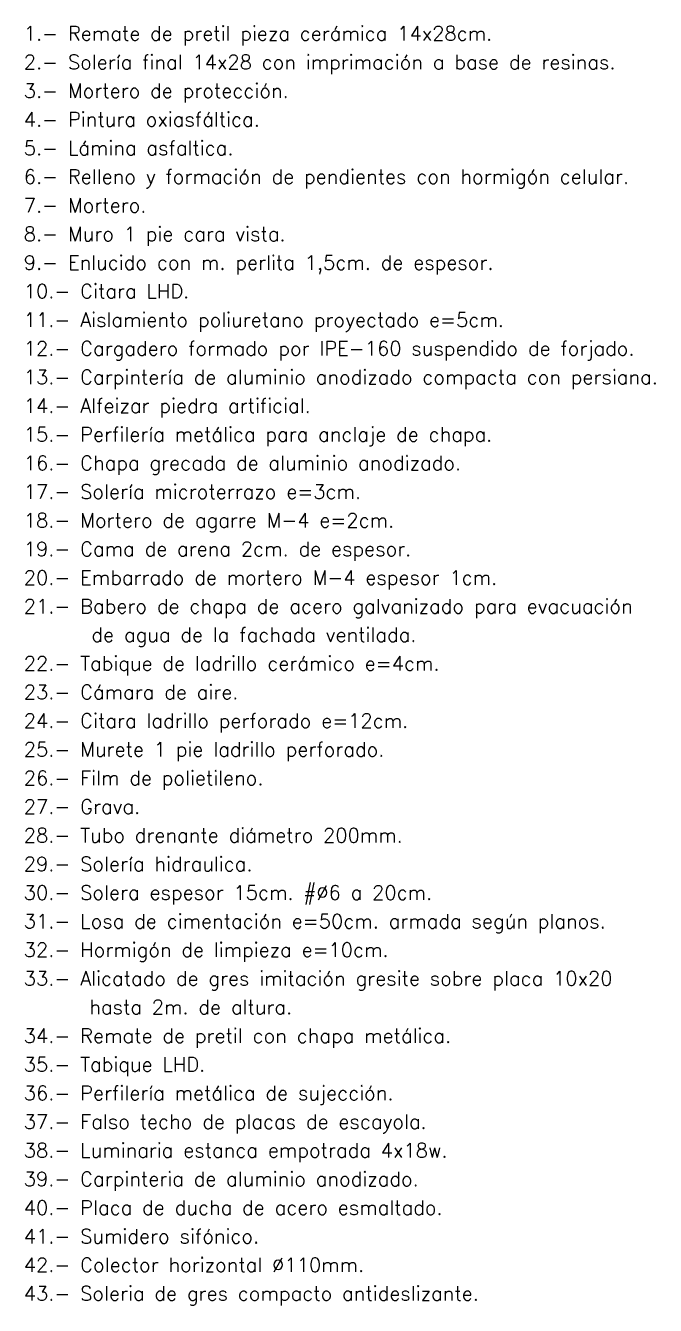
# Model space of a CAD drawing. Header units: millimetres. Extents: x 329.7 to 341.5, y 196.8 to 208.7.
# Drawn here: x 333.908 to 335.669, y 200.953 to 204.528 of the extents above; entities that cross this region are included whole.
import ezdxf

# ---------------------------------------------------------------- set-up
doc = ezdxf.new("R2010")
doc.units = ezdxf.units.MM
doc.layers.add('018', color=3, linetype='Continuous')
doc.styles.get("Standard").update_dxf_attribs({"font": 'romans.shx'})

msp = doc.modelspace()

# ---------------------------------------------------------------- texts
at = {"layer": '018', "ltscale": 1.5}
for s, p in [('1.- Remate de pretil pieza cerámica 14x28cm.', (333.9033, 204.4864)), ('2.- Solería final 14x28 con imprimación a base de resinas.', (333.9033, 204.4064)), ('3.- Mortero de protección.', (333.9033, 204.3264)), ('4.- Pintura oxiasfáltica.', (333.9033, 204.2464)), ('5.- Lámina asfaltica.', (333.9033, 204.1664)), ('6.- Relleno y formación de pendientes con hormigón celular.', (333.9033, 204.0864)), ('7.- Mortero.', (333.9033, 204.0064)), ('8.- Muro 1 pie cara vista.', (333.9033, 203.9264)), ('9.- Enlucido con m. perlita 1,5cm. de espesor.', (333.9033, 203.8464)), ('10.- Citara LHD.', (333.9033, 203.7664)), ('11.- Aislamiento poliuretano proyectado e=5cm.', (333.9033, 203.6864)), ('12.- Cargadero formado por IPE-160 suspendido de forjado.', (333.9033, 203.6064)), ('13.- Carpintería de aluminio anodizado compacta con persiana.', (333.9033, 203.5264)), ('14.- Alfeizar piedra artificial.', (333.9033, 203.4464)), ('15.- Perfilería metálica para anclaje de chapa.', (333.9033, 203.3664)), ('16.- Chapa grecada de aluminio anodizado.', (333.9033, 203.2864)), ('17.- Solería microterrazo e=3cm.', (333.9033, 203.2064)), ('18.- Mortero de agarre M-4 e=2cm.', (333.9033, 203.1264)), ('19.- Cama de arena 2cm. de espesor.', (333.9033, 203.0464)), ('20.- Embarrado de mortero M-4 espesor 1cm.', (333.9033, 202.9664)), ('21.- Babero de chapa de acero galvanizado para evacuación', (333.9033, 202.8864)), ('de agua de la fachada ventilada.', (334.0924, 202.8064)), ('22.- Tabique de ladrillo cerámico e=4cm.', (333.9033, 202.7264)), ('23.- Cámara de aire.', (333.9033, 202.6464)), ('24.- Citara ladrillo perforado e=12cm.', (333.9033, 202.5664)), ('25.- Murete 1 pie ladrillo perforado.', (333.9033, 202.4864)), ('26.- Film de polietileno.', (333.9033, 202.4064)), ('27.- Grava.', (333.9033, 202.3264)), ('28.- Tubo drenante diámetro 200mm.', (333.9033, 202.2464)), ('29.- Solería hidraulica.', (333.9033, 202.1664)), ('30.- Solera espesor 15cm. #%%c6 a 20cm.', (333.9033, 202.0864)), ('31.- Losa de cimentación e=50cm. armada según planos.', (333.9033, 202.0064)), ('32.- Hormigón de limpieza e=10cm.', (333.9033, 201.9264)), ('33.- Alicatado de gres imitación gresite sobre placa 10x20', (333.9033, 201.8464)), ('hasta 2m. de altura.', (334.0863, 201.7664)), ('34.- Remate de pretil con chapa metálica.', (333.9033, 201.6864)), ('35.- Tabique LHD.', (333.9033, 201.6064)), ('36.- Perfilería metálica de sujección.', (333.9033, 201.5264)), ('37.- Falso techo de placas de escayola.', (333.9033, 201.4464)), ('38.- Luminaria estanca empotrada 4x18w.', (333.9033, 201.3664)), ('39.- Carpinteria de aluminio anodizado.', (333.9033, 201.2864)), ('40.- Placa de ducha de acero esmaltado.', (333.9033, 201.2064)), ('41.- Sumidero sifónico.', (333.9033, 201.1264)), ('42.- Colector horizontal %%c110mm.', (333.9033, 201.0464)), ('43.- Soleria de gres compacto antideslizante.', (333.9033, 200.9664))]:
    msp.add_text(s, height=0.04, dxfattribs=at).set_placement(p)

doc.saveas('drawing.dxf')
